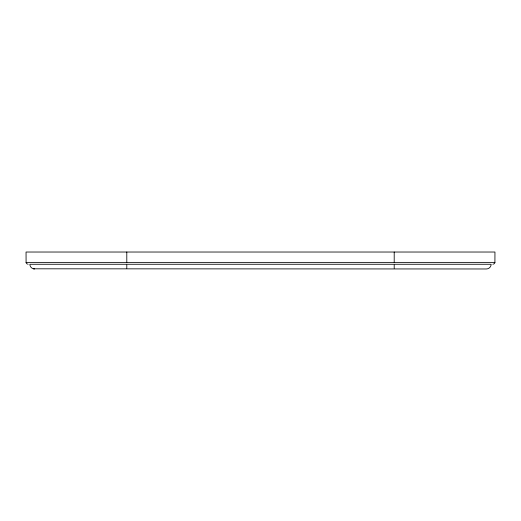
<?xml version="1.0" encoding="UTF-8"?>
<svg xmlns="http://www.w3.org/2000/svg" width="521" height="521" viewBox="0 0 521 521"><rect width="100%" height="100%" fill="white"/><g stroke="black" fill="none" stroke-linecap="round" stroke-linejoin="round"><path stroke-width="0.78" d="M28.127 264.264L26.714 263.724L26.089 262.636L26.05 252.027L494.95 252.027L494.911 262.636L494.286 263.724L492.873 264.264M26.05 262.382L494.95 262.382M33.39 268.81L486.38 268.973C488.9 269.018 491.179 266.798 491.14 264.264L29.86 264.264C29.821 266.798 32.1 269.018 34.62 268.973M394.202 252.027L394.202 262.382M394.202 264.883L394.202 268.335M126.798 252.027L126.798 262.382M126.798 264.883L126.798 268.335"/></g></svg>
